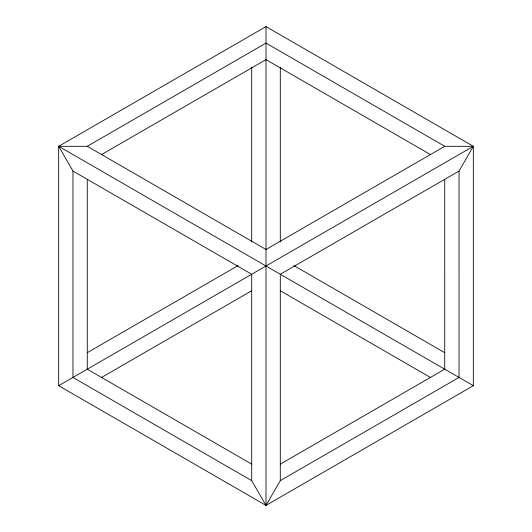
<?xml version="1.0" encoding="UTF-8"?>
<svg xmlns="http://www.w3.org/2000/svg" width="532" height="532" viewBox="0 0 532 532"><rect width="100%" height="100%" fill="white"/><g stroke="black" fill="none" stroke-linecap="round" stroke-linejoin="round"><path stroke-width="0.8" d="M266 505.4L280.298 480.635L280.298 274.253L459.03 171.065L473.327 146.3L266 26.6L58.673 146.3L58.673 385.7L266 505.4L473.327 385.7L473.327 146.3L444.732 146.3L266 249.488L87.268 146.3L58.673 146.3L72.97 171.065L72.97 377.447L251.703 480.635L266 505.4L266 26.6M87.268 146.3L266 43.105L444.732 146.3M101.625 154.519L266 59.617L430.375 154.526M87.321 352.649L238.063 265.621M58.673 385.7L473.327 146.3M101.625 377.414L251.643 290.798M280.357 464.09L444.739 369.188L444.732 179.384M280.298 480.635L459.036 377.447L459.03 171.058M293.937 265.621L444.672 352.649M58.673 146.3L473.327 385.7M72.97 171.065L251.703 274.253L251.703 480.635M280.351 290.798L430.375 377.414M251.649 464.09L87.268 369.188L87.268 179.384M280.298 67.112L280.298 242M251.703 67.112L251.703 242"/></g></svg>
